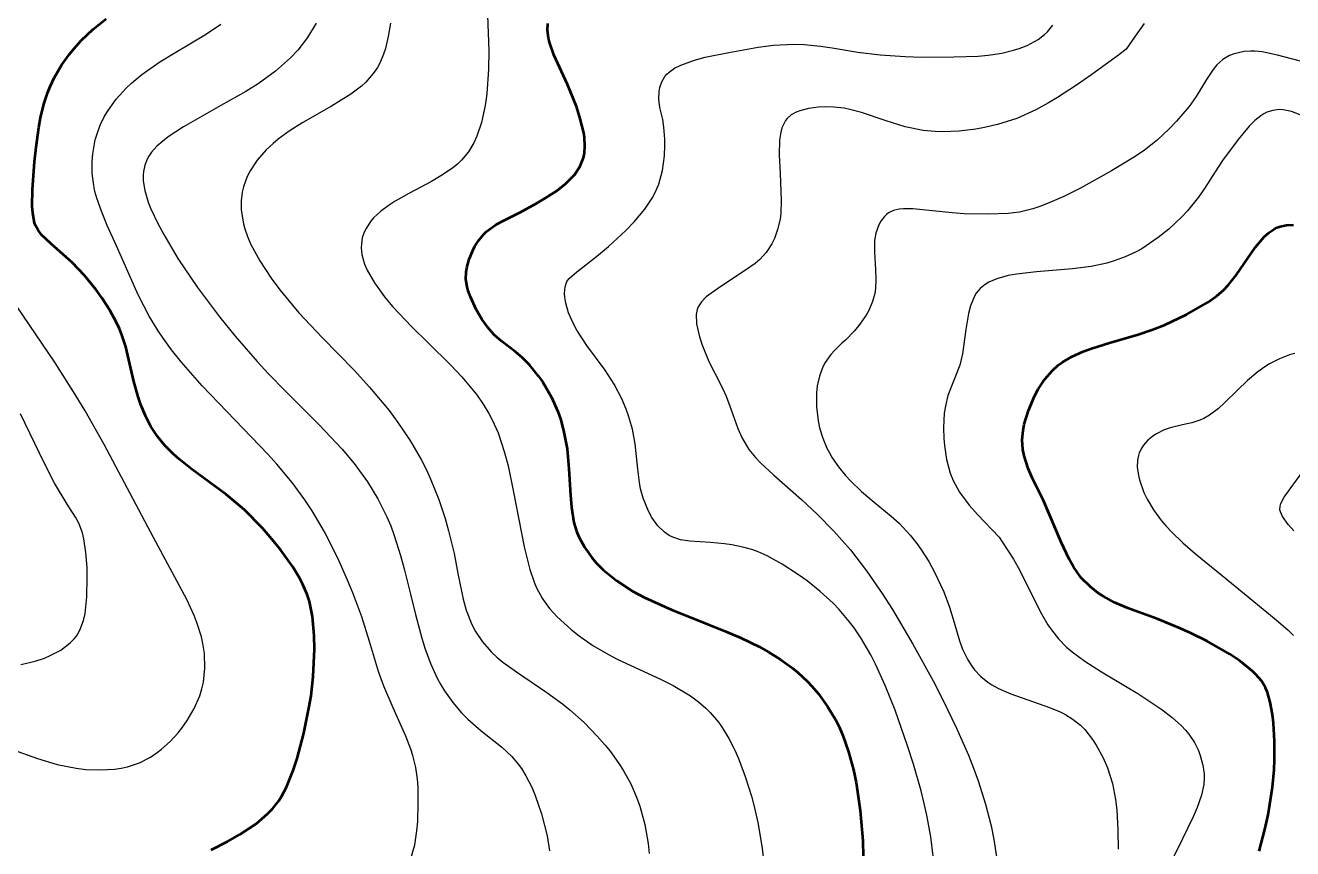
# Model space of a CAD drawing. Header units: metres. Extents: x 545098 to 555652, y 1854398 to 1862642.
# Drawn here: x 550343.5 to 550842.8, y 1856742.3 to 1857066.7 of the extents above; entities that cross this region are included whole.
import ezdxf

# ---------------------------------------------------------------- set-up
doc = ezdxf.new("R2010")
doc.units = ezdxf.units.M
doc.header["$LTSCALE"] = 6.8
doc.layers.add('1', color=7, linetype='Continuous', lineweight=25)
doc.layers.add('2', color=7, linetype='Continuous', lineweight=53)

msp = doc.modelspace()

# ---------------------------------------------------------------- linework, layer by layer
at = {"layer": '1'}
for points in [[(550525.55, 1857070.75), (550526.04, 1857056.67), (550525.98, 1857049.39), (550525.29, 1857039.74), (550524.64, 1857035.07), (550523.2, 1857028.42), (550521.38, 1857022.99), (550520.21, 1857020.46), (550518.04, 1857016.89), (550515.31, 1857013.59), (550513.69, 1857012.05), (550511.9, 1857010.57), (550507.9, 1857007.8), (550503.53, 1857005.23), (550494.61, 1857000.48), (550489.22, 1856997.45), (550486.79, 1856995.91), (550483.5, 1856993.48), (550480.7, 1856990.86), (550479.49, 1856989.44), (550477.71, 1856986.73), (550477.01, 1856985.27), (550476.25, 1856982.94), (550475.87, 1856980.45), (550475.83, 1856979.14), (550476.1, 1856976.38), (550476.42, 1856974.93), (550477.13, 1856972.66), (550478.14, 1856970.29), (550481.04, 1856965.24), (550485, 1856959.81), (550488.18, 1856956), (550495.69, 1856947.99), (550502.16, 1856941.68), (550511.14, 1856932.86), (550515.47, 1856928.28), (550521.36, 1856921.17), (550523.91, 1856917.51), (550526.14, 1856913.78), (550527.45, 1856911.26), (550529.71, 1856906.15), (550532.33, 1856898.38), (550533.68, 1856893.18), (550535.84, 1856882.84), (550540, 1856861.24), (550542.23, 1856852.31), (550543.93, 1856847.34), (550544.89, 1856845.11), (550547.08, 1856841.03), (550548.8, 1856838.5), (550550.08, 1856836.87), (550553.03, 1856833.62), (550558.49, 1856828.65), (550561.7, 1856826.14), (550567.13, 1856822.42), (550573.28, 1856818.79), (550576.63, 1856817.04), (550583.8, 1856813.66), (550593.79, 1856809.09), (550598.68, 1856806.63), (550605.57, 1856802.52), (550608.7, 1856800.23), (550611.56, 1856797.73), (550613.32, 1856795.96), (550616.53, 1856792.15), (550617.99, 1856790.12), (550620.66, 1856785.78), (550623.04, 1856781.1), (550624.49, 1856777.79), (550627.14, 1856770.72), (550629.54, 1856763.05), (550630.62, 1856759), (550632.09, 1856752.66), (550633.84, 1856742.58)], [(550495.42, 1856738.43), (550496.91, 1856743.79), (550497.77, 1856749.33), (550498.08, 1856753.02), (550498.29, 1856760.14), (550498.19, 1856766.64), (550497.97, 1856769.74), (550497.33, 1856774.34), (550496.2, 1856779.06), (550495.42, 1856781.51), (550493.4, 1856786.69), (550488.36, 1856797.8), (550484.66, 1856806.41), (550482.63, 1856812.14), (550479.06, 1856823.96), (550475.99, 1856833.67), (550472.46, 1856843.17), (550470.42, 1856848.11), (550467.11, 1856855.58), (550461.7, 1856866.44), (550456.52, 1856875.41), (550453.62, 1856879.82), (550448.62, 1856886.58), (550442.56, 1856893.81), (550439.04, 1856897.71), (550413.15, 1856924.69), (550404.81, 1856934.17), (550401.1, 1856938.84), (550397.79, 1856943.4), (550395.8, 1856946.38), (550392.27, 1856952.19), (550387.91, 1856960.48), (550381.29, 1856975.39), (550379.34, 1856979.8), (550375.74, 1856987.9), (550373.43, 1856993.45), (550371.61, 1856998.67), (550370.91, 1857001.19), (550370.39, 1857003.67), (550369.79, 1857008.49), (550369.75, 1857013.1), (550370, 1857016.06), (550371.04, 1857021.64), (550371.6, 1857023.61), (550372.97, 1857027.37), (550374.69, 1857030.94), (550376.04, 1857033.22), (550379.24, 1857037.65), (550383.16, 1857041.97), (550385.44, 1857044.12), (550389.34, 1857047.36), (550396.45, 1857052.33), (550402.08, 1857055.76), (550414.39, 1857063.14), (550420.43, 1857067.19)], [(550458.05, 1857067.53), (550454.65, 1857061.86), (550450.78, 1857056.89), (550447.99, 1857053.91), (550442.08, 1857048.66), (550435.15, 1857043.66), (550430.39, 1857040.68), (550420.54, 1857035.11), (550405.83, 1857026.77), (550399.77, 1857022.82), (550395.31, 1857019.15), (550393.17, 1857016.75), (550392.08, 1857015.12), (550391.48, 1857014), (550390.57, 1857011.66), (550390, 1857009.11), (550389.87, 1857007.73), (550389.9, 1857005.49), (550390.5, 1857001.65), (550391.88, 1856997.08), (550392.9, 1856994.48), (550395.66, 1856988.61), (550397.97, 1856984.26), (550403.6, 1856974.8), (550411.24, 1856963.42), (550419.91, 1856951.85), (550426.13, 1856944.21), (550434.8, 1856934.27), (550439.26, 1856929.47), (550446.02, 1856922.52), (550459.23, 1856909.3), (550468.24, 1856899.71), (550472.98, 1856894.04), (550475.17, 1856891.19), (550478.24, 1856886.85), (550482.35, 1856880.15), (550485.88, 1856873.13), (550487.43, 1856869.47), (550488.84, 1856865.69), (550491.32, 1856857.89), (550492.77, 1856852.6), (550495.35, 1856842.09), (550497.18, 1856834.54), (550499.71, 1856825.27), (550501.07, 1856820.98), (550503.29, 1856814.98), (550505.79, 1856809.48), (550507.17, 1856806.91), (550508.64, 1856804.47), (550511.86, 1856799.92), (550515.37, 1856795.81), (550517.85, 1856793.29), (550523.05, 1856788.73), (550531.14, 1856782.42), (550535.11, 1856778.65), (550537.67, 1856775.62), (550538.91, 1856773.9)], [(550487.29, 1857067.61), (550486.49, 1857062.35), (550485.36, 1857057.61), (550484.65, 1857055.42), (550483.1, 1857051.82), (550482.17, 1857050.15), (550480.56, 1857047.76), (550477.61, 1857044.39), (550475.86, 1857042.78), (550471.75, 1857039.62), (550464.13, 1857034.9), (550452.8, 1857028.41), (550447.38, 1857024.99), (550443.04, 1857021.81), (550441.06, 1857020.17), (550438.33, 1857017.63), (550434.81, 1857013.64), (550432.01, 1857009.41), (550430.9, 1857007.2), (550429.41, 1857003.09), (550428.92, 1857000.95), (550428.51, 1856997.61), (550428.53, 1856994.11), (550428.72, 1856992.3), (550429.43, 1856988.53), (550429.98, 1856986.58), (550431.04, 1856983.55), (550432.38, 1856980.42), (550435.89, 1856973.88), (550440.31, 1856967.1), (550443.68, 1856962.54), (550451.17, 1856953.49), (550460.37, 1856943.69), (550472.99, 1856930.81), (550479.12, 1856924.19), (550486.76, 1856914.99), (550490.3, 1856910.23), (550495.2, 1856902.9), (550499.55, 1856895.38), (550501.49, 1856891.56), (550503.26, 1856887.7), (550506.34, 1856879.96), (550508.85, 1856872.4), (550510.23, 1856867.55), (550512.38, 1856858.63), (550514.06, 1856850.12), (550515.95, 1856840.65), (550517.14, 1856836.33), (550519.34, 1856830.69), (550520.81, 1856827.91), (550523.57, 1856823.8), (550527.13, 1856819.79), (550529.25, 1856817.81), (550531.61, 1856815.86), (550536.95, 1856811.98), (550548.99, 1856803.86), (550555.1, 1856799.4), (550558.05, 1856797.01), (550563.66, 1856791.98), (550568.8, 1856786.7), (550571.93, 1856783.11), (550573.87, 1856780.69), (550577.35, 1856775.88), (550579.06, 1856773.21), (550581.99, 1856767.91), (550584.32, 1856762.63), (550585.59, 1856759.1), (550587.55, 1856751.91), (550588.86, 1856744.4), (550589.26, 1856740.45)], [(550626.15, 1856861.18), (550621.83, 1856862.06), (550619.01, 1856862.46), (550613.44, 1856862.93), (550605.29, 1856863.43), (550601.56, 1856864.05), (550598.58, 1856865.04), (550597.2, 1856865.72), (550595.27, 1856866.99), (550592.63, 1856869.53), (550590.31, 1856872.82), (550588.96, 1856875.29), (550586.86, 1856880.41), (550585.88, 1856884.08), (550585.45, 1856886.54), (550584.86, 1856891.89), (550583.78, 1856901.87), (550582.66, 1856907.56), (550581.13, 1856912.84), (550580.16, 1856915.52), (550578.49, 1856919.51), (550575.47, 1856925.34), (550571.96, 1856930.79), (550564.73, 1856940.63), (550560.83, 1856946.55), (550559.29, 1856949.35), (550557.51, 1856953.4), (550556.42, 1856957.27), (550556.05, 1856959.65), (550555.95, 1856961.11), (550556.12, 1856963.63), (550556.86, 1856965.8), (550557.75, 1856967.03), (550560.74, 1856969.65), (550568.47, 1856975.59), (550573.31, 1856979.59), (550580.09, 1856985.88), (550583.32, 1856989.25), (550587.58, 1856994.31), (550590.52, 1856998.67), (550591.7, 1857000.84), (550593.11, 1857004.17), (550594.56, 1857009.5), (550595.31, 1857015.36), (550595.47, 1857019.34), (550595.44, 1857021.91), (550595.08, 1857026.6), (550594.61, 1857029.55), (550593.54, 1857034.38), (550593.07, 1857037.67), (550593.19, 1857040.71), (550593.49, 1857042.24), (550594.27, 1857044.46), (550595.48, 1857046.52), (550596.26, 1857047.46), (550597.16, 1857048.32), (550599.27, 1857049.82), (550601.71, 1857051.08), (550607.14, 1857053.02), (550611.35, 1857054.12), (550620.7, 1857056.06), (550632.16, 1857058.11), (550638.24, 1857058.88), (550646.27, 1857059.27), (550650.36, 1857059.15), (550656.79, 1857058.55), (550661.37, 1857057.86), (550671.54, 1857056.17), (550680.33, 1857055.06), (550690.16, 1857054.42), (550696.88, 1857054.23), (550709.3, 1857054.25), (550718.93, 1857054.63), (550722.9, 1857054.98), (550728.29, 1857055.8), (550732.85, 1857056.87), (550735.05, 1857057.56), (550738.2, 1857058.78), (550742.49, 1857061.14), (550745.01, 1857063.09), (550746.17, 1857064.21), (550748.35, 1857066.76)], [(550784.36, 1857067.47), (550781.66, 1857063.79), (550777.26, 1857057.33), (550774.16, 1857055.01), (550763.74, 1857047.41), (550757.67, 1857043.16), (550750.18, 1857038.24), (550746.67, 1857036.14), (550741.6, 1857033.38), (550734.13, 1857030.06), (550726.51, 1857027.6), (550721.4, 1857026.4), (550718.01, 1857025.79), (550711.38, 1857024.99), (550705.02, 1857024.76), (550701.91, 1857024.87), (550697.25, 1857025.34), (550690.12, 1857026.79), (550682.7, 1857029.08), (550672.88, 1857032.36)], [(550863.04, 1857048.19), (550836.82, 1857055.02), (550830.83, 1857056.22), (550827.97, 1857056.53), (550826.41, 1857056.57), (550823.7, 1857056.36), (550819.84, 1857055.53), (550817.97, 1857054.82), (550815.34, 1857053.29), (550812.96, 1857051.11), (550811.5, 1857049.36), (550808.83, 1857045.4), (550804.81, 1857038.7), (550802.09, 1857034.8), (550797.12, 1857028.92), (550794.2, 1857025.89), (550789.49, 1857021.53), (550784.49, 1857017.58), (550780.76, 1857015.01), (550771.48, 1857009.33), (550759.24, 1857002.55), (550752.66, 1856999.27), (550746.26, 1856996.46), (550743.25, 1856995.32)], [(550672.88, 1857032.36), (550668.28, 1857033.6), (550666.1, 1857034.04), (550662.03, 1857034.53), (550658.32, 1857034.61), (550656.06, 1857034.48), (550652.02, 1857033.91), (550648.63, 1857033.06), (550647.17, 1857032.49), (550645.27, 1857031.42), (550643.69, 1857030.02), (550643.02, 1857029.17), (550641.61, 1857026.36), (550641.11, 1857024.61), (550640.61, 1857021.51), (550640.44, 1857015.63), (550640.84, 1857008.29), (550641.33, 1856997.66), (550641.13, 1856992.68), (550640.84, 1856990.39), (550639.9, 1856986.27), (550638.61, 1856982.73), (550637.6, 1856980.68), (550635.4, 1856977.28), (550632.86, 1856974.44), (550631.09, 1856972.93), (550627.22, 1856970.24), (550617.17, 1856963.62), (550611.79, 1856959.79), (550609.84, 1856957.83), (550608.58, 1856955.84), (550608.15, 1856954.7), (550607.77, 1856952.74), (550607.91, 1856949.08), (550608.94, 1856944.45), (550610.04, 1856941.04), (550612.82, 1856934.24), (550615.12, 1856929.69), (550618.18, 1856923.82), (550619.61, 1856920.63), (550621.57, 1856915.29), (550624.22, 1856907.83), (550625.76, 1856904.33), (550627.56, 1856901.12), (550628.61, 1856899.59), (550631.12, 1856896.5), (550633.17, 1856894.33), (550638.39, 1856889.43), (550649.24, 1856879.9), (550655.54, 1856874.04), (550662.07, 1856867.42), (550665.33, 1856863.81), (550668.55, 1856860.01), (550674.87, 1856851.81), (550681.06, 1856842.88), (550685.13, 1856836.53), (550693.22, 1856822.95), (550701.19, 1856808.39), (550705.02, 1856800.95), (550710.37, 1856789.84), (550715.06, 1856779.11), (550717.09, 1856773.99), (550718.89, 1856769.08), (550721.82, 1856759.84), (550723.99, 1856751.29), (550725.09, 1856745.91), (550726.65, 1856735.75)], [(550845.84, 1857031.46), (550842.33, 1857032.79), (550839.12, 1857033.42), (550837.5, 1857033.49), (550835.06, 1857033.22), (550832.63, 1857032.44), (550831.43, 1857031.85), (550830.25, 1857031.11), (550827.93, 1857029.24), (550825.67, 1857026.97), (550821.32, 1857021.76), (550815.2, 1857013.49), (550812.24, 1857009.01), (550808.12, 1857002.48), (550805.75, 1856999.01), (550801.46, 1856993.64), (550799.19, 1856991.21), (550794.06, 1856986.43), (550789.87, 1856983.08), (550783.36, 1856978.72), (550781.2, 1856977.52), (550776.88, 1856975.48), (550772.53, 1856973.88), (550769.57, 1856973.02), (550763.43, 1856971.74), (550756.11, 1856970.8), (550741.85, 1856969.64), (550734.02, 1856968.72), (550730.68, 1856968.1), (550726.33, 1856966.89), (550723.06, 1856965.47), (550721.64, 1856964.59), (550719.75, 1856963.04), (550718.17, 1856961.14), (550717.5, 1856960.04), (550715.91, 1856956.18), (550715.14, 1856953.23), (550714.07, 1856946.86), (550712.72, 1856937.3), (550711.68, 1856932.86), (550706.99, 1856920.9), (550705.98, 1856916.73), (550705.56, 1856913.86), (550705.24, 1856908.11), (550705.35, 1856903.91), (550705.58, 1856901.15), (550706.42, 1856895.72), (550707.88, 1856890.23), (550709.03, 1856887.36), (550711.57, 1856882.78), (550715.33, 1856877.71), (550718.6, 1856873.93), (550727.16, 1856865.11), (550728.43, 1856863.26), (550732.77, 1856856.41), (550735.35, 1856851.86), (550739.04, 1856844.5), (550743.87, 1856834.8), (550746.41, 1856830.46), (550747.75, 1856828.49), (550750.6, 1856824.94), (550753.72, 1856821.78), (550755.97, 1856819.84), (550760.98, 1856816.14), (550767.46, 1856812.02), (550776.96, 1856806.37), (550781.84, 1856803.41), (550791.22, 1856797.19), (550795.41, 1856793.97), (550799.04, 1856790.71), (550800.59, 1856789.08), (550801.95, 1856787.44), (550804.12, 1856784.21), (550805.67, 1856781.06), (550806.42, 1856779.03), (550807.41, 1856775.22), (550807.9, 1856771.77), (550807.96, 1856770.11), (550807.8, 1856767.58), (550806.92, 1856763.45), (550805.23, 1856758.57), (550803.65, 1856754.86), (550799.48, 1856746.22), (550791.62, 1856730.64)], [(550743.25, 1856995.32), (550740.42, 1856994.41), (550735.26, 1856993.17), (550730.7, 1856992.55), (550723, 1856992.32), (550713.42, 1856992.51), (550708.63, 1856992.83), (550693.21, 1856994.39), (550689.45, 1856994.4), (550687.79, 1856994.24), (550685.57, 1856993.71), (550683.63, 1856992.79), (550682.77, 1856992.16), (550681.96, 1856991.41), (550680.54, 1856989.57), (550679.75, 1856988.12), (550678.59, 1856984.78), (550678.12, 1856981.97), (550678.02, 1856977.37), (550678.41, 1856970.47), (550678.54, 1856966.64), (550678.42, 1856962.98), (550678.15, 1856961.02), (550677.32, 1856957.86), (550675.82, 1856954.38), (550674.75, 1856952.5), (550671.87, 1856948.41), (550670.01, 1856946.19), (550666.61, 1856942.61), (550665.2, 1856941.46), (550662.41, 1856938.79), (550660.83, 1856937.01), (550658.64, 1856933.9), (550657.73, 1856932.19), (550656.35, 1856928.54), (550655.5, 1856924.63), (550655.21, 1856921.93), (550655.19, 1856916.4), (550655.86, 1856910.85), (550656.45, 1856908.1), (550657.67, 1856904.05), (550659.31, 1856900.12), (550660.28, 1856898.22), (550661.37, 1856896.36), (550663.83, 1856892.77), (550666.62, 1856889.37), (550668.62, 1856887.2), (550672.91, 1856883.11), (550677.98, 1856878.87), (550684.69, 1856873.37), (550687.84, 1856870.51), (550692.14, 1856865.89), (550694.73, 1856862.59), (550696.37, 1856860.28), (550699.42, 1856855.42), (550701.55, 1856851.56), (550705.34, 1856843.53), (550707.65, 1856837.42), (550709.47, 1856831.47), (550711.6, 1856824.15), (550712.75, 1856820.91), (550714.8, 1856816.7), (550716.38, 1856814.29), (550717.52, 1856812.83), (550719.98, 1856810.22), (550722.72, 1856807.94), (550724.26, 1856806.9), (550726.9, 1856805.41), (550731.82, 1856803.27), (550747.03, 1856798.01), (550751.17, 1856796.26), (550753.03, 1856795.32), (550756.36, 1856793.27), (550759.22, 1856790.96), (550760.93, 1856789.25), (550764.02, 1856785.33), (550765.46, 1856783.09), (550768.11, 1856778.17), (550769.82, 1856774.18), (550771.84, 1856767.96), (550773.09, 1856761.71), (550773.57, 1856757.59), (550774.01, 1856749.59), (550774.09, 1856742.07)], [(550338.67, 1856781.31), (550348.3, 1856777.87), (550356, 1856775.49), (550363.46, 1856774.02), (550367.3, 1856773.58), (550373.04, 1856773.34), (550378.58, 1856773.66), (550381.21, 1856774.05), (550383.73, 1856774.6), (550388.42, 1856776.18), (550392.73, 1856778.38), (550395.42, 1856780.17), (550397.15, 1856781.51), (550400.48, 1856784.52), (550403.65, 1856787.95), (550405.15, 1856789.81), (550407.27, 1856792.76), (550410.05, 1856797.52), (550412.22, 1856802.6), (550413.02, 1856805.25), (550413.63, 1856807.95), (550414.21, 1856813.5), (550414, 1856819.23), (550413.41, 1856823.13), (550412.83, 1856825.76), (550411.21, 1856831.09), (550410.04, 1856834.13), (550407.13, 1856840.46), (550393.93, 1856864.97), (550374.49, 1856901.59), (550367.01, 1856914.81), (550363.13, 1856921.3), (550355.23, 1856933.77), (550340.01, 1856956.25)], [(550843.66, 1856937.48), (550841.59, 1856936.85), (550837.6, 1856935.29), (550833.74, 1856933.29), (550831.84, 1856932.13), (550829.05, 1856930.2), (550824.99, 1856926.84), (550821.05, 1856923.01), (550816.03, 1856917.93), (550813.61, 1856915.73), (550810.09, 1856913.15), (550807.77, 1856911.87), (550806.23, 1856911.17), (550803.11, 1856910.11), (550799.49, 1856909.26), (550794.61, 1856908.13), (550792.2, 1856907.33), (550789.12, 1856905.83), (550787.67, 1856904.88), (550785.71, 1856903.24), (550784.05, 1856901.33), (550783.36, 1856900.28), (550782.41, 1856898.26), (550782.06, 1856897.17), (550781.72, 1856895.44), (550781.62, 1856892.59), (550782.04, 1856889.41), (550782.45, 1856887.69), (550784.23, 1856882.7), (550785.53, 1856880.01), (550788, 1856875.83), (550791.16, 1856871.52), (550793.01, 1856869.34), (550795.04, 1856867.16), (550799.56, 1856862.81), (550804.54, 1856858.47), (550815.08, 1856849.91), (550836.33, 1856832.5), (550841.09, 1856828.36), (550843.17, 1856826.34)], [(550341.68, 1856814.86), (550347.4, 1856816.18), (550351, 1856817.42), (550353.27, 1856818.39), (550357.39, 1856820.6), (550361.19, 1856823.47), (550362.7, 1856825.01), (550363.56, 1856826.09), (550364.97, 1856828.37), (550366.43, 1856832.17), (550367.05, 1856834.99), (550367.7, 1856841.5), (550367.87, 1856849.14), (550367.77, 1856853.15), (550367.34, 1856859.03), (550366.54, 1856864.37), (550365.98, 1856866.7), (550364.52, 1856870.63), (550363.26, 1856872.97), (550360, 1856878.05), (550355, 1856886.31), (550350.85, 1856894.28), (550341.55, 1856913.64)], [(550843.26, 1856867.6), (550841.11, 1856870.04), (550838.82, 1856873.25), (550838.01, 1856875), (550837.83, 1856875.79), (550837.88, 1856877.32), (550838.21, 1856878.37), (550839.49, 1856880.76), (550841.79, 1856884.15), (550846.88, 1856890.88)], [(550701.24, 1856739.33), (550700.27, 1856746.98), (550698.7, 1856755.52), (550697.65, 1856760.18), (550696.4, 1856765.12), (550693.41, 1856775.6), (550691.13, 1856782.79), (550686.16, 1856796.91), (550682.3, 1856806.59), (550678.5, 1856814.98), (550676.61, 1856818.71), (550672.72, 1856825.41), (550670.02, 1856829.4), (550668.14, 1856831.88), (550664.15, 1856836.53), (550661.74, 1856839), (550656.68, 1856843.63), (550651.5, 1856847.79), (550648.1, 1856850.26), (550641.74, 1856854.4), (550635.71, 1856857.7), (550632.26, 1856859.23), (550630.13, 1856860.02), (550626.15, 1856861.18)], [(550538.91, 1856773.9), (550540.72, 1856771.01), (550543, 1856766.56), (550544.41, 1856763.25), (550546.91, 1856756.05), (550549.08, 1856747.37), (550550.05, 1856741.47)], [(550633.84, 1856742.58), (550634.96, 1856731.83)]]:
    msp.add_lwpolyline(points, dxfattribs=at)
at = {"layer": '2'}
for points in [[(550416.72, 1856741.87), (550423.17, 1856745.12), (550427.94, 1856747.86), (550434.37, 1856752.17), (550438.94, 1856756), (550440.85, 1856757.98), (550443.33, 1856761.14), (550444.43, 1856762.84), (550446.41, 1856766.58), (550449.02, 1856773.11), (550450.55, 1856777.9), (550453.16, 1856787.87), (550455.23, 1856797.66), (550456.04, 1856802.57), (550456.93, 1856810.2), (550457.44, 1856820.96), (550457.33, 1856826.3), (550456.65, 1856833.81), (550455.42, 1856839.72), (550454.52, 1856842.51), (550452.73, 1856846.68), (550451.62, 1856848.81), (550448.88, 1856853.31), (550444.14, 1856859.94), (550441.39, 1856863.4), (550436.93, 1856868.57), (550429.82, 1856875.8), (550422.64, 1856881.86), (550409.22, 1856891.66), (550404.04, 1856895.78), (550401.66, 1856897.89), (550398.39, 1856901.21), (550395.48, 1856904.77), (550394.17, 1856906.66), (550392.95, 1856908.65), (550390.78, 1856912.84), (550388.94, 1856917.26), (550387.9, 1856920.29), (550386.18, 1856926.39), (550383.05, 1856940.04), (550381.52, 1856944.73), (550380.56, 1856947.13), (550379.42, 1856949.57), (550376.72, 1856954.51), (550373.6, 1856959.36), (550371.37, 1856962.47), (550366.81, 1856968.13), (550361.9, 1856973.31), (550353.67, 1856980.63), (550349.88, 1856984.21), (550348.52, 1856985.97), (550347.49, 1856987.89), (550347.1, 1856988.95), (550346.38, 1856992.66), (550346.21, 1856995.52), (550346.33, 1857002), (550347.11, 1857012.99), (550347.71, 1857018.76), (550348.78, 1857026.45), (550349.48, 1857030.22), (550350.81, 1857035.72), (550352.35, 1857040.4), (550353.26, 1857042.67), (550354.84, 1857046.03), (550357.74, 1857050.99), (550360.88, 1857055.38), (550362.64, 1857057.54), (550365.5, 1857060.7), (550370.21, 1857065.2), (550375.33, 1857069.33)], [(550545.65, 1856928.54), (550542.09, 1856932.96), (550539.32, 1856935.77), (550536.54, 1856938.11), (550531.05, 1856942.29), (550528.38, 1856944.65), (550527.06, 1856946.03), (550525.78, 1856947.55), (550523.32, 1856950.99), (550521.12, 1856954.73), (550518.81, 1856959.75), (550517.99, 1856962.1), (550517.55, 1856963.75), (550517.09, 1856966.75), (550517.13, 1856969.48), (550517.38, 1856971.2), (550518.33, 1856974.57), (550519.74, 1856977.98), (550520.62, 1856979.68), (550522.2, 1856982.13), (550524.12, 1856984.41), (550525.21, 1856985.46), (550529.04, 1856988.2), (550531.95, 1856989.82), (550538.37, 1856993.01), (550545.07, 1856996.61), (550548.33, 1856998.56), (550552.84, 1857001.57), (550556.3, 1857004.27), (550557.81, 1857005.65), (550559.79, 1857007.77), (550562.07, 1857011.17), (550563.37, 1857014.48), (550563.75, 1857016.29), (550563.97, 1857019.25), (550563.76, 1857022.56), (550563.48, 1857024.37), (550562.01, 1857030.37), (550560.6, 1857034.69), (550557.12, 1857043.39), (550551.75, 1857055.05), (550549.96, 1857060.13), (550549.6, 1857061.7), (550549.25, 1857064.69), (550549.31, 1857067.46)], [(550834.85, 1856795.25), (550834.02, 1856800.05), (550832.87, 1856803.92), (550832.08, 1856805.74), (550830.51, 1856808.39), (550828.37, 1856811), (550827.05, 1856812.31), (550822.05, 1856816.32), (550818.05, 1856818.98), (550809.2, 1856824.02), (550802.41, 1856827.38), (550797.96, 1856829.38), (550789.41, 1856832.84), (550777.85, 1856837.07), (550772.59, 1856839.37), (550768.19, 1856841.82), (550766.12, 1856843.19), (550763.21, 1856845.44), (550759.42, 1856849.18), (550756.41, 1856853.35), (550754.71, 1856856.38), (550751.62, 1856863.1), (550744.47, 1856879.71), (550742.96, 1856882.86), (550740.24, 1856888.38), (550738.57, 1856892.17), (550737.01, 1856897.15), (550736.55, 1856899.63), (550736.29, 1856903.36), (550736.59, 1856907.1), (550737.09, 1856909.64), (550738.71, 1856914.94), (550741.12, 1856920.59), (550742.61, 1856923.38), (550745.19, 1856927.33), (550748.21, 1856930.77), (550750.48, 1856932.77), (550752.12, 1856933.99), (550755.71, 1856936.16), (550760.26, 1856938.23), (550763.56, 1856939.44), (550770.68, 1856941.66), (550781.99, 1856944.96), (550787.36, 1856946.72), (550792.24, 1856948.62), (550801.05, 1856952.85), (550809.3, 1856957.57), (550812.83, 1856960.02), (550815.74, 1856962.52), (550817.42, 1856964.28), (550820.56, 1856968.26), (550828.1, 1856979.18), (550831.61, 1856983.41), (550833.51, 1856985.11), (550835.57, 1856986.47), (550836.68, 1856987), (550837.86, 1856987.42), (550840.38, 1856987.95), (550843.13, 1856988.06)], [(550545.65, 1856928.54), (550547.34, 1856926.1), (550550.76, 1856920.19), (550553.24, 1856914.6), (550554.27, 1856911.68), (550555.57, 1856907.12), (550556.92, 1856899.8), (550557.63, 1856891.94), (550558.21, 1856881.58), (550558.61, 1856876.9), (550559.64, 1856870.88), (550560.68, 1856867.4), (550561.55, 1856865.23), (550563.75, 1856861.09), (550566.64, 1856857.02), (550568.35, 1856855), (550571.28, 1856852.04), (550576.51, 1856847.79), (550582.77, 1856843.83), (550587.49, 1856841.32), (550598.2, 1856836.46), (550607.17, 1856832.84), (550619.47, 1856827.9), (550625.39, 1856825.35), (550632.72, 1856821.82), (550636.16, 1856819.94), (550641.04, 1856816.91), (550645.64, 1856813.55), (550647.84, 1856811.73), (550651.61, 1856808.21), (550653.41, 1856806.31), (550656, 1856803.29), (550659.59, 1856798.36), (550662.79, 1856792.92), (550664.23, 1856790.01), (550665.55, 1856786.97), (550667.85, 1856780.47), (550669.74, 1856773.4), (550670.79, 1856768.35), (550672.41, 1856757.4), (550673.42, 1856745.36), (550673.65, 1856739.07)], [(550829.58, 1856741.28), (550831.91, 1856749.84), (550833.15, 1856755.64), (550834.87, 1856766.51), (550835.5, 1856773.34), (550835.68, 1856777.36), (550835.63, 1856784.72), (550835.22, 1856791.83), (550834.85, 1856795.25)]]:
    msp.add_lwpolyline(points, dxfattribs=at)

doc.saveas('drawing.dxf')
